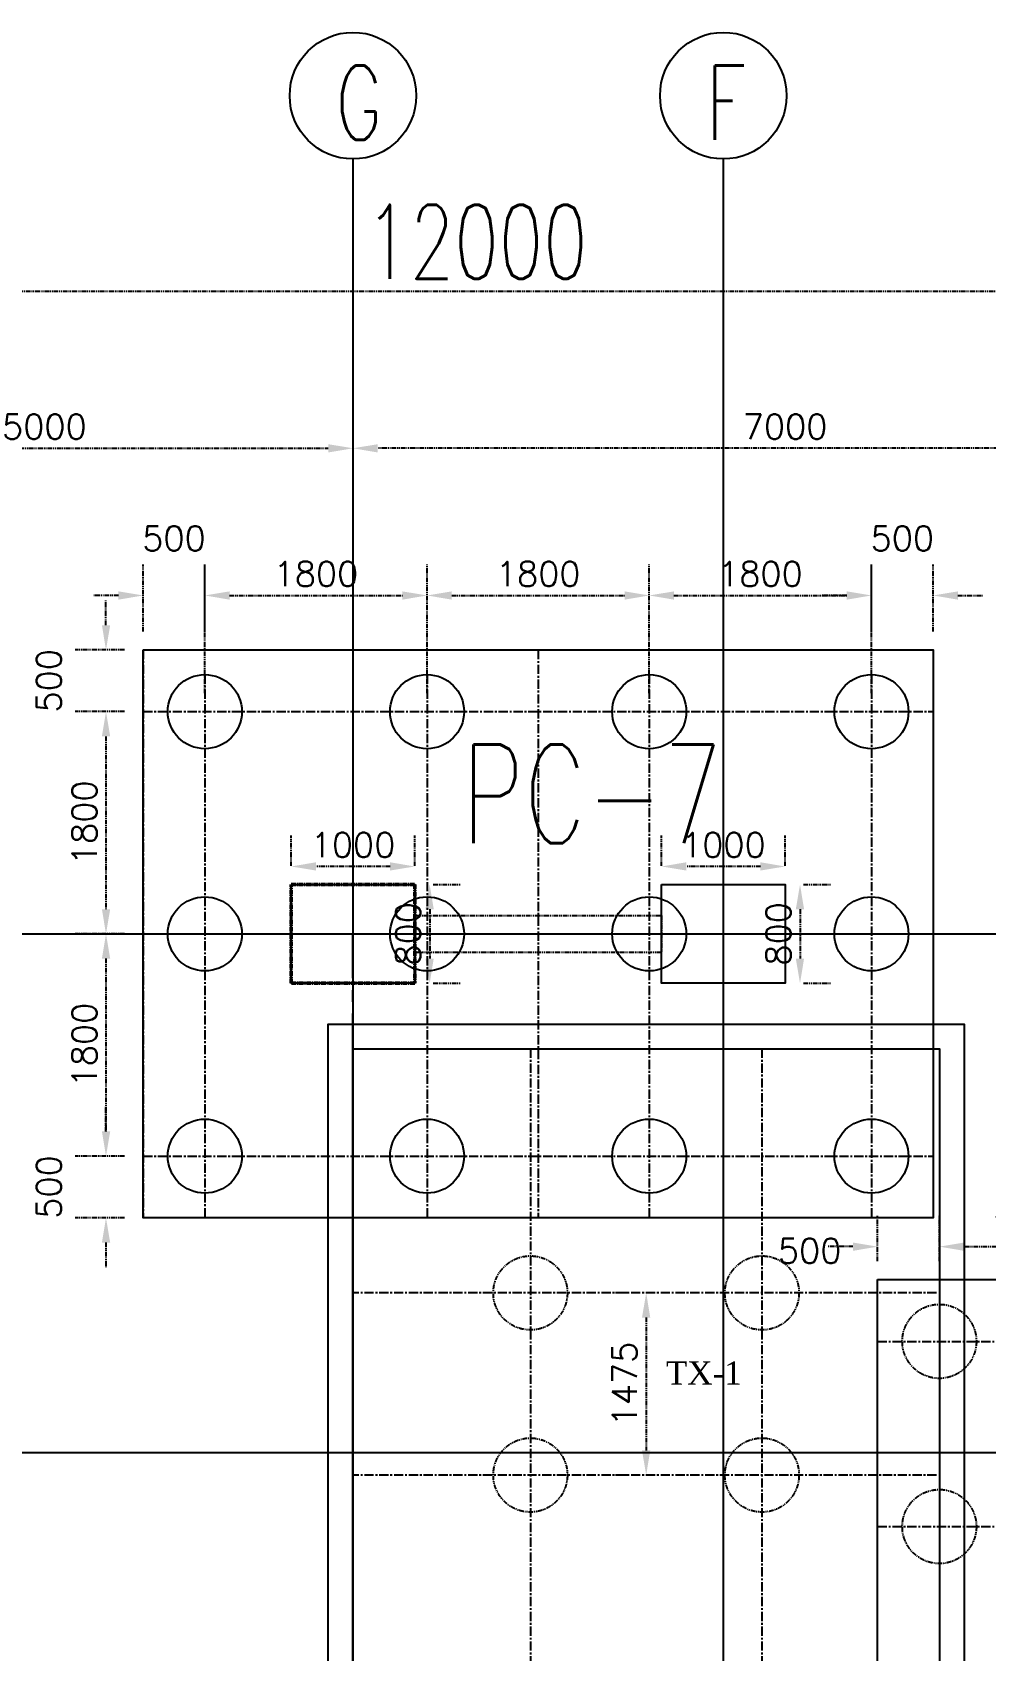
# Model space of a CAD drawing. Header units: millimetres. Extents: x 6239764 to 13047540, y 367704 to 979893.
# Drawn here: x 6448053 to 6455775, y 483225 to 496332 of the extents above; entities that cross this region are included whole.
import ezdxf

# ---------------------------------------------------------------- set-up
doc = ezdxf.new("R2010")
doc.units = ezdxf.units.MM
doc.header["$LTSCALE"] = 300
for name, pattern in [('CENTER2', [28.575, 19.05, -3.175, 3.175, -3.175]), ('CENTERX2', [4, 2.5, -0.5, 0.5, -0.5]), ('G', [2, 1.25, -0.25, 0.25, -0.25]), ('K', [2.5, 1.25, -0.25, 0.25, -0.25, 0.25, -0.25])]:
    doc.linetypes.add(name, pattern=pattern)
for name, color, linetype in [('01', 3, 'Continuous'), ('05', 1, 'G'), ('07', 6, 'K'), ('BOU', 12, 'Continuous'), ('EQUIPMENT', 1, 'Continuous'), ('TEXT', 7, 'Continuous')]:
    doc.layers.add(name, color=color, linetype=linetype)
doc.styles.add('1-100', font='romans.shx', dxfattribs={"height": 200})
doc.styles.get("Standard").update_dxf_attribs({"font": 'txt8.shx', "width": 0.7, "bigfont": 'hztxt_ii.shx'})
doc.styles.add('wx2', font='times.ttf')
doc.dimstyles.new('1-100', dxfattribs={"dimtxt": 210, "dimasz": 200, "dimexe": 250, "dimexo": 150, "dimgap": 75, "dimtad": 1, "dimdec": 0, "dimzin": 3, "dimdsep": 46, "dimtxsty": '1-100', "dimcen": 0.09, "dimclrd": 161, "dimclre": 161, "dimclrt": 161, "dimadec": 0, "dimazin": 0, "dimtfac": 1, "dimtdec": 0, "dimtofl": 0, "dimtmove": 2, "dimatfit": 3, "dimfxl": 1, "dimtolj": 1, "dimtzin": 0, "dimarcsym": 0})
doc.dimstyles.new('STANDARD$0', dxfattribs={"dimscale": 200, "dimtxt": 3, "dimasz": 2, "dimexe": 2, "dimexo": 2, "dimgap": 0.5, "dimtad": 1, "dimdec": 0, "dimdsep": 46, "dimtxsty": 'Standard', "dimblk": 'OPEN30', "dimcen": 0, "dimclrd": 256, "dimclre": 256, "dimclrt": 256, "dimadec": 0, "dimazin": 0, "dimtfac": 1, "dimtdec": 0, "dimtmove": 0, "dimatfit": 3, "dimldrblk": 'OPEN30', "dimfxl": 2, "dimlwd": 25, "dimlwe": 15, "dimarcsym": 0})

# ---------------------------------------------------------------- blocks, each defined once
blk = doc.blocks.new('_Open30')
at = {"color": 0, "linetype": 'ByBlock', "lineweight": -2}
for p, q in [((-1, 0.268), (0, 0)), ((0, 0), (-1, -0.268)), ((0, 0), (-1, 0))]:
    blk.add_line(p, q, dxfattribs=at)
blk = doc.blocks.new('*D126')
at = {"layer": '07', "lineweight": 15, "ltscale": 0.1, "transparency": 16777216}
for p, q in [((6445650, 489430), (6445650, 494636)), ((6457650, 489430), (6457650, 494636))]:
    blk.add_line(p, q, dxfattribs=at)
at = {"layer": '07', "lineweight": 25, "ltscale": 0.1, "transparency": 16777216}
blk.add_line((6446050, 494236), (6457250, 494236), dxfattribs=at)
at = {"layer": 'Defpoints', "color": 0, "ltscale": 0.1, "transparency": 16777216}
for p in [(6457650, 494236), (6445650, 489030), (6457650, 489030)]:
    blk.add_point(p, dxfattribs=at)
at = {"layer": '07', "lineweight": 25, "ltscale": 0.1, "transparency": 16777216, "xscale": 400, "yscale": 400, "zscale": 400, "rotation": 180}
blk.add_blockref('_Open30', (6445650, 494236), dxfattribs=at)
at = {"layer": '07', "lineweight": 25, "ltscale": 0.1, "transparency": 16777216, "xscale": 400, "yscale": 400, "zscale": 400}
blk.add_blockref('_Open30', (6457650, 494236), dxfattribs=at)
at = {"layer": '07', "ltscale": 0.1, "transparency": 16777216, "insert": (6451650, 494636), "char_height": 600, "attachment_point": 5}
blk.add_mtext('12000', dxfattribs=at)
blk = doc.blocks.new('*D129')
at = {"layer": '07', "color": 161, "lineweight": -2, "ltscale": 0.1, "transparency": 16777216}
for p, q in [((6445650, 489180), (6445650, 493213)), ((6450650, 489180), (6450650, 493213)), ((6445850, 492963), (6450450, 492963))]:
    blk.add_line(p, q, dxfattribs=at)
at = {"layer": '07', "color": 161, "ltscale": 0.1, "transparency": 16777216}
for points in [[(6445850, 492996), (6445850, 492929), (6445650, 492963)], [(6450450, 492996), (6450450, 492929), (6450650, 492963)]]:
    blk.add_solid(points, dxfattribs=at)
at = {"layer": 'Defpoints', "color": 0, "ltscale": 0.1, "transparency": 16777216}
for p in [(6450650, 492963), (6445650, 489030), (6450650, 489030)]:
    blk.add_point(p, dxfattribs=at)
at = {"layer": '07', "color": 161, "ltscale": 0.1, "transparency": 16777216, "insert": (6448150, 493138), "char_height": 200, "attachment_point": 5, "style": '1-100'}
blk.add_mtext('\\A1;5000', dxfattribs=at)
blk = doc.blocks.new('*D130')
at = {"layer": '07', "color": 161, "lineweight": -2, "ltscale": 0.1, "transparency": 16777216}
for p, q in [((6450650, 489180), (6450650, 493213)), ((6457650, 489180), (6457650, 493213)), ((6457450, 492963), (6450850, 492963))]:
    blk.add_line(p, q, dxfattribs=at)
at = {"layer": '07', "color": 161, "ltscale": 0.1, "transparency": 16777216}
for points in [[(6450850, 492996), (6450850, 492929), (6450650, 492963)], [(6457450, 492996), (6457450, 492929), (6457650, 492963)]]:
    blk.add_solid(points, dxfattribs=at)
at = {"layer": 'Defpoints', "color": 0, "ltscale": 0.1, "transparency": 16777216}
for p in [(6450650, 492963), (6450650, 489030), (6457650, 489030)]:
    blk.add_point(p, dxfattribs=at)
at = {"layer": '07', "color": 161, "ltscale": 0.1, "transparency": 16777216, "insert": (6454150, 493138), "char_height": 200, "attachment_point": 5, "style": '1-100'}
blk.add_mtext('\\A1;7000', dxfattribs=at)
blk = doc.blocks.new('*D219')
at = {"layer": '07', "color": 161, "lineweight": -2, "ltscale": 0.1, "transparency": 16777216}
for p, q in [((6449450, 490980), (6449450, 492021)), ((6451250, 490980), (6451250, 492021)), ((6449650, 491771), (6451050, 491771))]:
    blk.add_line(p, q, dxfattribs=at)
at = {"layer": '07', "color": 161, "ltscale": 0.1, "transparency": 16777216}
for points in [[(6449650, 491804), (6449650, 491737), (6449450, 491771)], [(6451050, 491804), (6451050, 491737), (6451250, 491771)]]:
    blk.add_solid(points, dxfattribs=at)
at = {"layer": 'Defpoints', "color": 0, "ltscale": 0.1, "transparency": 16777216}
for p in [(6451250, 491771), (6449450, 490830), (6451250, 490830)]:
    blk.add_point(p, dxfattribs=at)
at = {"layer": '07', "color": 161, "ltscale": 0.1, "transparency": 16777216, "insert": (6450350, 491946), "char_height": 200, "attachment_point": 5, "style": '1-100'}
blk.add_mtext('\\A1;1800', dxfattribs=at)
blk = doc.blocks.new('*D220')
at = {"layer": '07', "color": 161, "lineweight": -2, "ltscale": 0.1, "transparency": 16777216}
for p, q in [((6451250, 490980), (6451250, 492021)), ((6453050, 490980), (6453050, 492021)), ((6451450, 491771), (6452850, 491771))]:
    blk.add_line(p, q, dxfattribs=at)
at = {"layer": '07', "color": 161, "ltscale": 0.1, "transparency": 16777216}
for points in [[(6451450, 491804), (6451450, 491737), (6451250, 491771)], [(6452850, 491804), (6452850, 491737), (6453050, 491771)]]:
    blk.add_solid(points, dxfattribs=at)
at = {"layer": 'Defpoints', "color": 0, "ltscale": 0.1, "transparency": 16777216}
for p in [(6453050, 491771), (6451250, 490830), (6453050, 490830)]:
    blk.add_point(p, dxfattribs=at)
at = {"layer": '07', "color": 161, "ltscale": 0.1, "transparency": 16777216, "insert": (6452150, 491946), "char_height": 200, "attachment_point": 5, "style": '1-100'}
blk.add_mtext('\\A1;1800', dxfattribs=at)
blk = doc.blocks.new('*D221')
at = {"layer": '07', "color": 161, "lineweight": -2, "ltscale": 0.1, "transparency": 16777216}
for p, q in [((6453050, 490980), (6453050, 492021)), ((6454850, 490980), (6454850, 492021)), ((6453250, 491771), (6454650, 491771))]:
    blk.add_line(p, q, dxfattribs=at)
at = {"layer": '07', "color": 161, "ltscale": 0.1, "transparency": 16777216}
for points in [[(6453250, 491804), (6453250, 491737), (6453050, 491771)], [(6454650, 491804), (6454650, 491737), (6454850, 491771)]]:
    blk.add_solid(points, dxfattribs=at)
at = {"layer": 'Defpoints', "color": 0, "ltscale": 0.1, "transparency": 16777216}
for p in [(6454850, 491771), (6453050, 490830), (6454850, 490830)]:
    blk.add_point(p, dxfattribs=at)
at = {"layer": '07', "color": 161, "ltscale": 0.1, "transparency": 16777216, "insert": (6453950, 491946), "char_height": 200, "attachment_point": 5, "style": '1-100'}
blk.add_mtext('\\A1;1800', dxfattribs=at)
blk = doc.blocks.new('*D222')
at = {"layer": '07', "color": 161, "lineweight": -2, "ltscale": 0.1, "transparency": 16777216}
for p, q in [((6454850, 491480), (6454850, 492021)), ((6455350, 491480), (6455350, 492021)), ((6454650, 491771), (6454450, 491771)), ((6455550, 491771), (6455750, 491771))]:
    blk.add_line(p, q, dxfattribs=at)
at = {"layer": '07', "color": 161, "ltscale": 0.1, "transparency": 16777216}
for points in [[(6454650, 491804), (6454650, 491737), (6454850, 491771)], [(6455550, 491804), (6455550, 491737), (6455350, 491771)]]:
    blk.add_solid(points, dxfattribs=at)
at = {"layer": 'Defpoints', "color": 0, "ltscale": 0.1, "transparency": 16777216}
for p in [(6455350, 491771), (6454850, 491330), (6455350, 491330)]:
    blk.add_point(p, dxfattribs=at)
at = {"layer": '07', "color": 161, "ltscale": 0.1, "transparency": 16777216, "insert": (6455100, 492233), "char_height": 200, "attachment_point": 5, "style": '1-100'}
blk.add_mtext('\\A1;500', dxfattribs=at)
blk = doc.blocks.new('*D223')
at = {"layer": '07', "color": 161, "lineweight": -2, "ltscale": 0.1, "transparency": 16777216}
for p, q in [((6448950, 491480), (6448950, 492021)), ((6449450, 491480), (6449450, 492021)), ((6448750, 491771), (6448550, 491771)), ((6449650, 491771), (6449850, 491771))]:
    blk.add_line(p, q, dxfattribs=at)
at = {"layer": '07', "color": 161, "ltscale": 0.1, "transparency": 16777216}
for points in [[(6448750, 491804), (6448750, 491737), (6448950, 491771)], [(6449650, 491804), (6449650, 491737), (6449450, 491771)]]:
    blk.add_solid(points, dxfattribs=at)
at = {"layer": 'Defpoints', "color": 0, "ltscale": 0.1, "transparency": 16777216}
for p in [(6449450, 491771), (6448950, 491330), (6449450, 491330)]:
    blk.add_point(p, dxfattribs=at)
at = {"layer": '07', "color": 161, "ltscale": 0.1, "transparency": 16777216, "insert": (6449200, 492233), "char_height": 200, "attachment_point": 5, "style": '1-100'}
blk.add_mtext('\\A1;500', dxfattribs=at)
blk = doc.blocks.new('*D224')
at = {"layer": '07', "color": 161, "lineweight": -2, "ltscale": 0.1, "transparency": 16777216}
for p, q in [((6448649, 491530), (6448649, 491730)), ((6448800, 491330), (6448399, 491330)), ((6448800, 490830), (6448399, 490830)), ((6448649, 490630), (6448649, 490430))]:
    blk.add_line(p, q, dxfattribs=at)
at = {"layer": '07', "color": 161, "ltscale": 0.1, "transparency": 16777216}
for points in [[(6448616, 491530), (6448683, 491530), (6448649, 491330)], [(6448616, 490630), (6448683, 490630), (6448649, 490830)]]:
    blk.add_solid(points, dxfattribs=at)
at = {"layer": 'Defpoints', "color": 0, "ltscale": 0.1, "transparency": 16777216}
for p in [(6448950, 491330), (6448649, 490830), (6448950, 490830)]:
    blk.add_point(p, dxfattribs=at)
at = {"layer": '07', "color": 161, "ltscale": 0.1, "transparency": 16777216, "insert": (6448187, 491080), "char_height": 200, "attachment_point": 5, "rotation": 90, "style": '1-100'}
blk.add_mtext('\\A1;500', dxfattribs=at)
blk = doc.blocks.new('*D225')
at = {"layer": '07', "color": 161, "lineweight": -2, "ltscale": 0.1, "transparency": 16777216}
for p, q in [((6448800, 490830), (6448399, 490830)), ((6448649, 490630), (6448649, 489230)), ((6448800, 489030), (6448399, 489030))]:
    blk.add_line(p, q, dxfattribs=at)
at = {"layer": '07', "color": 161, "ltscale": 0.1, "transparency": 16777216}
for points in [[(6448616, 490630), (6448683, 490630), (6448649, 490830)], [(6448616, 489230), (6448683, 489230), (6448649, 489030)]]:
    blk.add_solid(points, dxfattribs=at)
at = {"layer": 'Defpoints', "color": 0, "ltscale": 0.1, "transparency": 16777216}
for p in [(6448950, 490830), (6448649, 489030), (6448950, 489030)]:
    blk.add_point(p, dxfattribs=at)
at = {"layer": '07', "color": 161, "ltscale": 0.1, "transparency": 16777216, "insert": (6448474, 489930), "char_height": 200, "attachment_point": 5, "rotation": 90, "style": '1-100'}
blk.add_mtext('\\A1;1800', dxfattribs=at)
blk = doc.blocks.new('*D226')
at = {"layer": '07', "color": 161, "lineweight": -2, "ltscale": 0.1, "transparency": 16777216}
for p, q in [((6448800, 489030), (6448399, 489030)), ((6448649, 488830), (6448649, 487430)), ((6448800, 487230), (6448399, 487230))]:
    blk.add_line(p, q, dxfattribs=at)
at = {"layer": '07', "color": 161, "ltscale": 0.1, "transparency": 16777216}
for points in [[(6448616, 488830), (6448683, 488830), (6448649, 489030)], [(6448616, 487430), (6448683, 487430), (6448649, 487230)]]:
    blk.add_solid(points, dxfattribs=at)
at = {"layer": 'Defpoints', "color": 0, "ltscale": 0.1, "transparency": 16777216}
for p in [(6448950, 489030), (6448649, 487230), (6448950, 487230)]:
    blk.add_point(p, dxfattribs=at)
at = {"layer": '07', "color": 161, "ltscale": 0.1, "transparency": 16777216, "insert": (6448474, 488130), "char_height": 200, "attachment_point": 5, "rotation": 90, "style": '1-100'}
blk.add_mtext('\\A1;1800', dxfattribs=at)
blk = doc.blocks.new('*D227')
at = {"layer": '07', "color": 161, "lineweight": -2, "ltscale": 0.1, "transparency": 16777216}
for p, q in [((6448649, 487430), (6448649, 487630)), ((6448800, 487230), (6448399, 487230)), ((6448800, 486730), (6448399, 486730)), ((6448649, 486530), (6448649, 486330))]:
    blk.add_line(p, q, dxfattribs=at)
at = {"layer": '07', "color": 161, "ltscale": 0.1, "transparency": 16777216}
for points in [[(6448616, 487430), (6448683, 487430), (6448649, 487230)], [(6448616, 486530), (6448683, 486530), (6448649, 486730)]]:
    blk.add_solid(points, dxfattribs=at)
at = {"layer": 'Defpoints', "color": 0, "ltscale": 0.1, "transparency": 16777216}
for p in [(6448950, 487230), (6448649, 486730), (6448950, 486730)]:
    blk.add_point(p, dxfattribs=at)
at = {"layer": '07', "color": 161, "ltscale": 0.1, "transparency": 16777216, "insert": (6448187, 486980), "char_height": 200, "attachment_point": 5, "rotation": 90, "style": '1-100'}
blk.add_mtext('\\A1;500', dxfattribs=at)
blk = doc.blocks.new('*D300')
at = {"layer": '07', "color": 161, "lineweight": -2, "ltscale": 0.1, "transparency": 16777216}
for p, q in [((6455400, 486380), (6455400, 486747)), ((6456900, 486380), (6456900, 486747)), ((6455600, 486497), (6456700, 486497))]:
    blk.add_line(p, q, dxfattribs=at)
at = {"layer": '07', "color": 161, "ltscale": 0.1, "transparency": 16777216}
for points in [[(6455600, 486530), (6455600, 486463), (6455400, 486497)], [(6456700, 486530), (6456700, 486463), (6456900, 486497)]]:
    blk.add_solid(points, dxfattribs=at)
at = {"layer": 'Defpoints', "color": 0, "ltscale": 0.1, "transparency": 16777216}
for p in [(6456900, 486497), (6455400, 486230), (6456900, 486230)]:
    blk.add_point(p, dxfattribs=at)
at = {"layer": '07', "color": 161, "ltscale": 0.1, "transparency": 16777216, "insert": (6456150, 486672), "char_height": 200, "attachment_point": 5, "style": '1-100'}
blk.add_mtext('\\A1;1500', dxfattribs=at)
blk = doc.blocks.new('*D301')
at = {"layer": '07', "color": 161, "lineweight": -2, "ltscale": 0.1, "transparency": 16777216}
for p, q in [((6454900, 486380), (6454900, 486747)), ((6455400, 486380), (6455400, 486747)), ((6454700, 486497), (6454500, 486497)), ((6455600, 486497), (6455800, 486497))]:
    blk.add_line(p, q, dxfattribs=at)
at = {"layer": '07', "color": 161, "ltscale": 0.1, "transparency": 16777216}
for points in [[(6454700, 486530), (6454700, 486463), (6454900, 486497)], [(6455600, 486530), (6455600, 486463), (6455400, 486497)]]:
    blk.add_solid(points, dxfattribs=at)
at = {"layer": 'Defpoints', "color": 0, "ltscale": 0.1, "transparency": 16777216}
for p in [(6455400, 486497), (6454900, 486230), (6455400, 486230)]:
    blk.add_point(p, dxfattribs=at)
at = {"layer": '07', "color": 161, "ltscale": 0.1, "transparency": 16777216, "insert": (6454349, 486463), "char_height": 200, "attachment_point": 5, "style": '1-100'}
blk.add_mtext('\\A1;500', dxfattribs=at)
blk = doc.blocks.new('*D415')
at = {"layer": '07', "color": 161, "lineweight": -2, "ltscale": 0.1, "transparency": 16777216}
for p, q in [((6452875, 486122), (6452775, 486122)), ((6453025, 485922), (6453025, 484847)), ((6452875, 484647), (6452775, 484647))]:
    blk.add_line(p, q, dxfattribs=at)
at = {"layer": '07', "color": 161, "ltscale": 0.1, "transparency": 16777216}
for points in [[(6452991, 485922), (6453058, 485922), (6453025, 486122)], [(6452991, 484847), (6453058, 484847), (6453025, 484647)]]:
    blk.add_solid(points, dxfattribs=at)
at = {"layer": 'Defpoints', "color": 0, "ltscale": 0.1, "transparency": 16777216}
for p in [(6453025, 486122), (6453025, 484647), (6453025, 484647)]:
    blk.add_point(p, dxfattribs=at)
at = {"layer": '07', "color": 161, "ltscale": 0.1, "transparency": 16777216, "insert": (6452850, 485384), "char_height": 200, "attachment_point": 5, "rotation": 90, "style": '1-100'}
blk.add_mtext('\\A1;1475', dxfattribs=at)
blk = doc.blocks.new('*D1060')
at = {"layer": '07', "color": 161, "lineweight": -2, "ltscale": 0.1, "transparency": 16777216}
for p, q in [((6450150, 489580), (6450150, 489826)), ((6451150, 489580), (6451150, 489826)), ((6450950, 489576), (6450350, 489576))]:
    blk.add_line(p, q, dxfattribs=at)
at = {"layer": '07', "color": 161, "ltscale": 0.1, "transparency": 16777216}
for points in [[(6450350, 489610), (6450350, 489543), (6450150, 489576)], [(6450950, 489610), (6450950, 489543), (6451150, 489576)]]:
    blk.add_solid(points, dxfattribs=at)
at = {"layer": 'Defpoints', "color": 0, "ltscale": 0.1, "transparency": 16777216}
for p in [(6450150, 489576), (6450150, 489430), (6451150, 489430)]:
    blk.add_point(p, dxfattribs=at)
at = {"layer": '07', "color": 161, "ltscale": 0.1, "transparency": 16777216, "insert": (6450650, 489751), "char_height": 200, "attachment_point": 5, "style": '1-100'}
blk.add_mtext('\\A1;1000', dxfattribs=at)
blk = doc.blocks.new('*D1061')
at = {"layer": '07', "color": 161, "lineweight": -2, "ltscale": 0.1, "transparency": 16777216}
for p, q in [((6451300, 489430), (6451521, 489430)), ((6451271, 489230), (6451271, 488830)), ((6451300, 488630), (6451521, 488630))]:
    blk.add_line(p, q, dxfattribs=at)
at = {"layer": '07', "color": 161, "ltscale": 0.1, "transparency": 16777216}
for points in [[(6451237, 489230), (6451304, 489230), (6451271, 489430)], [(6451237, 488830), (6451304, 488830), (6451271, 488630)]]:
    blk.add_solid(points, dxfattribs=at)
at = {"layer": 'Defpoints', "color": 0, "ltscale": 0.1, "transparency": 16777216}
for p in [(6451150, 489430), (6451150, 488630), (6451271, 488630)]:
    blk.add_point(p, dxfattribs=at)
at = {"layer": '07', "color": 161, "ltscale": 0.1, "transparency": 16777216, "insert": (6451096, 489030), "char_height": 200, "attachment_point": 5, "rotation": 90, "style": '1-100'}
blk.add_mtext('\\A1;800', dxfattribs=at)
blk = doc.blocks.new('*D1062')
at = {"layer": '07', "color": 161, "lineweight": -2, "ltscale": 0.1, "transparency": 16777216}
for p, q in [((6453150, 489580), (6453150, 489826)), ((6454150, 489580), (6454150, 489826)), ((6453950, 489576), (6453350, 489576))]:
    blk.add_line(p, q, dxfattribs=at)
at = {"layer": '07', "color": 161, "ltscale": 0.1, "transparency": 16777216}
for points in [[(6453350, 489610), (6453350, 489543), (6453150, 489576)], [(6453950, 489610), (6453950, 489543), (6454150, 489576)]]:
    blk.add_solid(points, dxfattribs=at)
at = {"layer": 'Defpoints', "color": 0, "ltscale": 0.1, "transparency": 16777216}
for p in [(6453150, 489576), (6453150, 489430), (6454150, 489430)]:
    blk.add_point(p, dxfattribs=at)
at = {"layer": '07', "color": 161, "ltscale": 0.1, "transparency": 16777216, "insert": (6453650, 489751), "char_height": 200, "attachment_point": 5, "style": '1-100'}
blk.add_mtext('\\A1;1000', dxfattribs=at)
blk = doc.blocks.new('*D1063')
at = {"layer": '07', "color": 161, "lineweight": -2, "ltscale": 0.1, "transparency": 16777216}
for p, q in [((6454300, 489430), (6454521, 489430)), ((6454271, 489230), (6454271, 488830)), ((6454300, 488630), (6454521, 488630))]:
    blk.add_line(p, q, dxfattribs=at)
at = {"layer": '07', "color": 161, "ltscale": 0.1, "transparency": 16777216}
for points in [[(6454237, 489230), (6454304, 489230), (6454271, 489430)], [(6454237, 488830), (6454304, 488830), (6454271, 488630)]]:
    blk.add_solid(points, dxfattribs=at)
at = {"layer": 'Defpoints', "color": 0, "ltscale": 0.1, "transparency": 16777216}
for p in [(6454150, 489430), (6454150, 488630), (6454271, 488630)]:
    blk.add_point(p, dxfattribs=at)
at = {"layer": '07', "color": 161, "ltscale": 0.1, "transparency": 16777216, "insert": (6454096, 489030), "char_height": 200, "attachment_point": 5, "rotation": 90, "style": '1-100'}
blk.add_mtext('\\A1;800', dxfattribs=at)

msp = doc.modelspace()

# ---------------------------------------------------------------- linework, layer by layer
at = {"color": 7, "ltscale": 0.1}
for p, q in [((6450649.7, 495306.1), (6450649.7, 463429.9)), ((6453649.7, 495306.1), (6453649.7, 463429.9)), ((6450149.7, 489429.9), (6451149.7, 489429.9)), ((6451149.7, 489429.9), (6451149.7, 488629.9)), ((6453149.7, 489429.9), (6454149.7, 489429.9)), ((6454149.7, 489429.9), (6454149.7, 488629.9)), ((6443649.7, 489029.9), (6478457.2, 489029.9)), ((6443649.7, 484829.9), (6478457.2, 484829.9))]:
    msp.add_line(p, q, dxfattribs=at)
at = {"color": 7, "linetype": 'CENTERX2', "ltscale": 0.1}
for p, q in [((6448949.7, 491329.9), (6448949.7, 486729.9)), ((6452149.7, 491329.9), (6452149.7, 486729.9)), ((6455349.7, 491329.9), (6455349.7, 486729.9)), ((6449449.7, 491129.9), (6449449.7, 486729.9)), ((6451249.7, 491129.9), (6451249.7, 486729.9)), ((6453049.7, 491129.9), (6453049.7, 486729.9)), ((6454849.7, 491129.9), (6454849.7, 486729.9)), ((6448949.7, 490829.9), (6455349.7, 490829.9)), ((6450649.7, 490829.9), (6450649.7, 487229.9)), ((6453649.7, 490829.9), (6453649.7, 487229.9)), ((6448949.7, 489029.9), (6455149.7, 489029.9)), ((6452086.7, 488099.9), (6452086.7, 464759.9)), ((6453962.7, 488099.9), (6453962.7, 464759.9)), ((6448949.7, 487229.9), (6455349.7, 487229.9)), ((6455399.7, 486229.9), (6455399.7, 467229.9)), ((6455377.3, 486121.9), (6450649.7, 486121.9)), ((6454899.7, 485729.9), (6460399.7, 485729.9)), ((6454899.7, 484829.9), (6460399.7, 484829.9)), ((6455377.3, 484646.9), (6450649.7, 484646.9)), ((6454899.7, 484229.9), (6460399.7, 484229.9))]:
    msp.add_line(p, q, dxfattribs=at)
at = {"color": 7, "ltscale": 0.1}
msp.add_lwpolyline([(6448949.7, 491329.9), (6455349.7, 491329.9), (6455349.7, 486729.9), (6448949.7, 486729.9)], close=True, dxfattribs=at)
for centre, radius in [((6450649.7, 495818.8), 512.7), ((6453649.7, 495818.8), 512.7), ((6449449.7, 490829.9), 300), ((6451249.7, 490829.9), 300), ((6453049.7, 490829.9), 300), ((6454849.7, 490829.9), 300), ((6449449.7, 489029.9), 300), ((6451249.7, 489029.9), 300), ((6453049.7, 489029.9), 300), ((6454849.7, 489029.9), 300), ((6449449.7, 487229.9), 300), ((6451249.7, 487229.9), 300), ((6453049.7, 487229.9), 300), ((6454849.7, 487229.9), 300)]:
    msp.add_circle(centre, radius, dxfattribs=at)
at = {"layer": '01', "color": 7, "linetype": 'CENTER2', "ltscale": 0.1}
for p, q in [((6445649.7, 489029.9), (6469649.7, 489029.9)), ((6450649.7, 463809.9), (6450649.7, 489029.9)), ((6445199.7, 484829.9), (6475099.7, 484829.9))]:
    msp.add_line(p, q, dxfattribs=at)
at = {"layer": '05', "color": 7, "linetype": 'Continuous', "ltscale": 0.1}
for points in [[(6450149.7, 489429.9), (6451149.7, 489429.9), (6451149.7, 488629.9), (6450149.7, 488629.9)], [(6453149.7, 489429.9), (6454149.7, 489429.9), (6454149.7, 488629.9), (6453149.7, 488629.9)]]:
    msp.add_lwpolyline(points, close=True, dxfattribs=at)
at = {"layer": '05', "color": 7, "lineweight": 50, "ltscale": 0.1}
msp.add_lwpolyline([(6450149.7, 489429.9), (6451149.7, 489429.9), (6451149.7, 488629.9), (6450149.7, 488629.9)], close=True, dxfattribs=at)
at = {"layer": '05', "color": 7, "ltscale": 0.1}
msp.add_lwpolyline([(6453149.7, 489429.9), (6454149.7, 489429.9), (6454149.7, 488629.9), (6453149.7, 488629.9)], close=True, dxfattribs=at)
at = {"layer": '07', "color": 7, "ltscale": 0.1}
msp.add_lwpolyline([(6451149.7, 489179.9), (6453149.7, 489179.9), (6453149.7, 488879.9), (6451149.7, 488879.9)], close=True, dxfattribs=at)
for centre in [(6452086.7, 486121.9), (6453962.7, 486121.9), (6455399.7, 485729.9), (6452086.7, 484646.9), (6453962.7, 484646.9), (6455399.7, 484229.9)]:
    msp.add_circle(centre, 300, dxfattribs=at)
at = {"layer": 'BOU', "color": 7, "ltscale": 0.1}
msp.add_lwpolyline([(6454899.7, 486229.9), (6460399.7, 486229.9), (6460399.7, 467229.9), (6454899.7, 467229.9)], close=True, dxfattribs=at)
at = {"layer": 'EQUIPMENT', "color": 7, "linetype": 'Continuous'}
for points in [[(6450449.7, 481359.9), (6450449.7, 488299.9), (6455599.7, 488299.9), (6455599.7, 481359.9)], [(6450649.7, 481559.9), (6450649.7, 488099.9), (6455399.7, 488099.9), (6455399.7, 481559.9)]]:
    msp.add_lwpolyline(points, close=True, dxfattribs=at)

# ---------------------------------------------------------------- texts
at = {"color": 7, "ltscale": 0.1, "char_height": 600, "attachment_point": 1}
for s, insert in [('G', (6450509.4, 496062.3)), ('F', (6453509.4, 496062.3))]:
    msp.add_mtext_dynamic_manual_height_columns(s, width=676.999, gutter_width=2000, heights=[0], dxfattribs=dict(at, insert=insert))
at = {"layer": '07', "color": 7, "ltscale": 0.1, "width": 0.7}
msp.add_text('PC-7', height=800, dxfattribs=at).set_placement((6451530.6, 489764.5))
at = {"layer": 'TEXT', "color": 7, "insert": (6453798.3, 485567.6), "char_height": 187.5, "width": 558.117, "attachment_point": 3, "style": 'wx2'}
msp.add_mtext('TX-1', dxfattribs=at)

# ---------------------------------------------------------------- dimensions: what is measured, and where the dimension line sits
at = {"layer": '07', "color": 7, "ltscale": 0.1}
dim = msp.add_linear_dim(base=(6457649.7, 494235.7), p1=(6445649.7, 489029.9), p2=(6457649.7, 489029.9), dimstyle='STANDARD$0', override={"dimarcsym": 1}, dxfattribs=at)
dim.commit()
dim.dimension.update_dxf_attribs({"geometry": '*D126', "text_midpoint": (6451649.7, 494635.7)})
for base, p1, p2, picture, middle in [((6450649.7, 492962.7), (6445649.7, 489029.9), (6450649.7, 489029.9), '*D129', (6448149.7, 493137.7)), ((6450649.7, 492962.7), (6457649.7, 489029.9), (6450649.7, 489029.9), '*D130', (6454149.7, 493137.7)), ((6449449.7, 491770.5), (6448949.7, 491329.9), (6449449.7, 491329.9), '*D223', (6449199.7, 492233)), ((6455349.7, 491770.5), (6454849.7, 491329.9), (6455349.7, 491329.9), '*D222', (6455099.7, 492233)), ((6451249.7, 491770.5), (6449449.7, 490829.9), (6451249.7, 490829.9), '*D219', (6450349.7, 491945.5)), ((6453049.7, 491770.5), (6451249.7, 490829.9), (6453049.7, 490829.9), '*D220', (6452149.7, 491945.5)), ((6454849.7, 491770.5), (6453049.7, 490829.9), (6454849.7, 490829.9), '*D221', (6453949.7, 491945.5)), ((6450149.7, 489576.4), (6451149.7, 489429.9), (6450149.7, 489429.9), '*D1060', (6450649.7, 489751.4)), ((6453149.7, 489576.4), (6454149.7, 489429.9), (6453149.7, 489429.9), '*D1062', (6453649.7, 489751.4)), ((6456899.7, 486496.7), (6455399.7, 486229.9), (6456899.7, 486229.9), '*D300', (6456149.7, 486671.7))]:
    dim = msp.add_linear_dim(base=base, p1=p1, p2=p2, dimstyle='1-100', dxfattribs=at)
    dim.commit()
    dim.dimension.update_dxf_attribs({"geometry": picture, "text_midpoint": middle})
for base, p1, p2, picture, middle in [((6448649.2, 490829.9), (6448949.7, 491329.9), (6448949.7, 490829.9), '*D224', (6448186.7, 491079.9)), ((6448649.2, 489029.9), (6448949.7, 490829.9), (6448949.7, 489029.9), '*D225', (6448474.2, 489929.9)), ((6451270.7, 488629.9), (6451149.7, 489429.9), (6451149.7, 488629.9), '*D1061', (6451095.7, 489029.9)), ((6454270.7, 488629.9), (6454149.7, 489429.9), (6454149.7, 488629.9), '*D1063', (6454095.7, 489029.9)), ((6448649.2, 487229.9), (6448949.7, 489029.9), (6448949.7, 487229.9), '*D226', (6448474.2, 488129.9)), ((6448649.2, 486729.9), (6448949.7, 487229.9), (6448949.7, 486729.9), '*D227', (6448186.7, 486979.9)), ((6453024.7, 484646.9), (6453024.7, 486121.9), (6453024.7, 484646.9), '*D415', (6452849.7, 485384.4))]:
    dim = msp.add_linear_dim(base=base, p1=p1, p2=p2, angle=90, dimstyle='1-100', dxfattribs=at)
    dim.commit()
    dim.dimension.update_dxf_attribs({"geometry": picture, "text_midpoint": middle})
dim = msp.add_linear_dim(base=(6455399.7, 486496.7), p1=(6454899.7, 486229.9), p2=(6455399.7, 486229.9), dimstyle='1-100', dxfattribs=at)
dim.commit()
dim.dimension.update_dxf_attribs({"geometry": '*D301', "text_midpoint": (6454349.2, 486463.5), "dimtype": 160})

doc.saveas('drawing.dxf')
